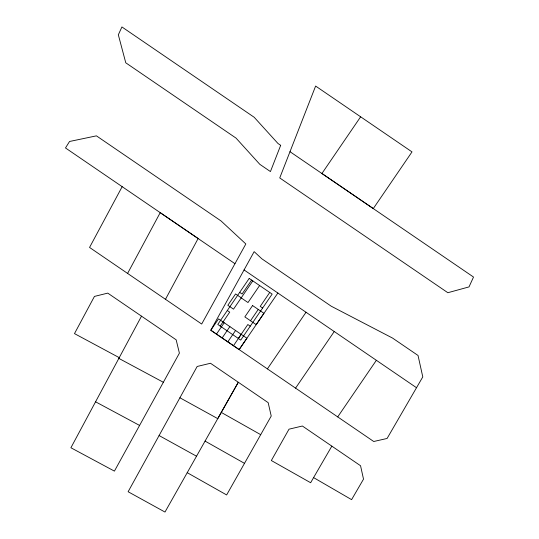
<?xml version="1.0" encoding="UTF-8"?>
<svg xmlns="http://www.w3.org/2000/svg" width="539" height="539" viewBox="0 0 539 539"><rect width="100%" height="100%" fill="white"/><g stroke="black" fill="none" stroke-linecap="round" stroke-linejoin="round"><path stroke-width="0.81" d="M289.982 151.695L473.518 277.046L469.018 286.903L447.848 292.717L279.741 177.937L315.625 86.058L412.005 151.89L373.291 208.58L321.931 173.491L360.638 116.808M122.171 186.662L89.555 247.441L201.687 324.033L245.838 243.958L221.017 220.923L96.42 135.848L69.544 141.481L65.482 147.956L234.964 263.699M127.602 273.408L160.211 212.662L198.123 238.521L165.48 299.3M141.514 316.157L70.905 447.754L114.416 471.12L179.399 353.16L176.159 339.819L107.753 293.122L94.44 296.416L74.483 333.614L119.254 357.66M295.574 388.134L373.729 441.502L387.096 438.456L422.785 376.909L418.035 355.471L392.533 338.068L331.209 306.192L261.866 258.814L254.152 251.646L210.803 330.239L295.561 388.127L334.227 331.532M179.891 397.769L217.749 418.635L238.312 382.259L164.981 512.05L128.12 491.736L197.159 366.473L210.5 363.259L268.173 402.66L271.225 416.054L226.636 494.943L187.215 472.676M313.583 477.601L310.646 482.735L271.333 460.528L289.012 429.179L302.379 426.019L360.551 465.743L363.515 479.144L351.596 499.646L313.583 477.601L331.835 446.144M220.188 326.075L229.708 312.142L227.303 310.504M251.605 280.071L242.092 294.004L239.687 292.367M216.476 334.092L224.217 322.76M252.804 280.893L233.508 309.157L227.835 305.283L235.577 293.95L241.25 297.818M222.142 337.966L229.883 326.627M259.609 285.535L247.994 302.541L241.196 297.899M227.815 341.834L235.55 330.501M238.326 338.458L247.839 324.525L250.244 326.169M269.743 292.461L260.229 306.395L262.628 308.032M233.481 345.701L241.223 334.369M250.507 320.766L258.248 309.433M239.148 349.575L246.889 338.236L218.551 318.886L210.81 330.225L239.148 349.575L277.875 293.014M267.398 368.885L306.024 312.249M337.71 416.91L376.363 360.301M118.87 358.401L163.371 382.286M95.558 401.804L139.594 425.439M159.086 435.546L196.526 456.216M221.259 412.402L260.708 434.67M205.063 441.091L244.484 463.351M244.052 269.931L416.526 387.73M280.678 145.328L270.437 171.57L259.811 164.321L236.035 138.105L125.769 62.8L118.331 34.799L121.922 26.95L254.186 117.273L277.983 143.489L280.678 145.328M249.2 278.434L217.79 324.438L240.731 340.102L272.148 294.099L249.2 278.434M252.582 305.559L244.841 316.898L256.173 324.64L263.915 313.3L252.582 305.559"/></g></svg>
